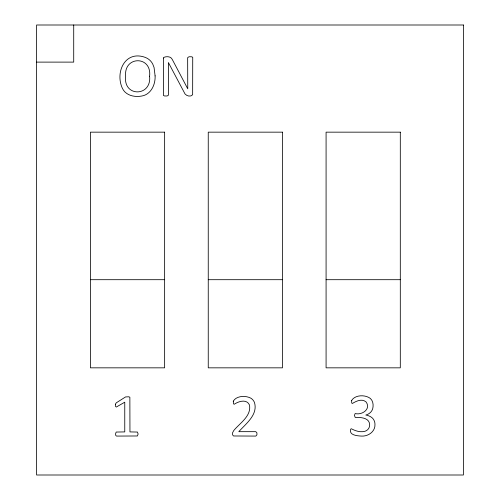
<?xml version="1.0" encoding="UTF-8"?>
<svg xmlns="http://www.w3.org/2000/svg" width="500" height="500" viewBox="0 0 500 500"><rect width="100%" height="100%" fill="white"/><g stroke="black" fill="none" stroke-linecap="round" stroke-linejoin="round"><path stroke-width="0.75" d="M36.6 62.112L73.713 62.112L73.713 25M90.412 279.694L164.638 279.694M208.25 279.694L282.475 279.694M326.081 279.694L400.306 279.694M351.594 400.575L351.763 403.088L352.413 403.462C356.369 401.006 361.887 398.413 366.031 401.894C371.356 408.975 362.006 415.419 355.156 413.537L354.431 415.425L355.231 417.431C360.569 417.25 369.544 417.65 369.656 424.812A6.481 6.481 0 0 1 364.944 431.281C360.225 432.575 355.475 430.938 351.312 428.744L350.694 429.162C348.656 435.256 357.287 435.825 361.231 436.081C368.031 436.613 375.387 431.688 374.969 424.331A8.819 8.819 0 0 0 372.406 418.05C370.525 416.369 368.281 415.469 365.819 415.031C368.994 414.25 371.644 412.025 372.675 408.881C373.569 405.337 373.244 401.131 370.425 398.506C365.331 394.481 354.969 394.7 351.594 400.575M233.287 401.169L233.494 403.762L234.163 404.275C238.619 401.319 246.581 398.7 249.462 404.956C251.644 415.988 239.769 423.162 233.775 430.525L232.581 432.756L232.638 434.931L233.512 435.975L255.85 436.081L256.919 434.812L256.919 432.894L255.819 431.669L238.812 431.669C245.863 423.725 258.056 414.8 254.519 402.644A8.931 8.931 0 0 0 250.837 398.175C245.637 395.344 236.412 395.706 233.287 401.169M115.412 404.25L115.444 406.269L116.287 407.056L124.763 402.194L124.763 431.912L116.169 432.05L115.519 434.025L115.862 435.631L116.606 436.081L137.431 435.975L138.112 434.025L137.475 432.05L129.956 431.912L129.863 397.225L128.744 396.788L125.544 396.938L116.244 402.856L115.412 404.25M155.1 75.875C155.544 84.612 150.944 94.706 141.444 96.088C134.406 97.344 125.825 95.481 122.475 88.5C114.769 72.213 125.225 49.737 145.556 57.512A13.65 13.65 0 0 1 152.744 64.094L154.056 67.463L155.1 75.875M149.606 76.237C151.781 96.919 123.006 97.25 125.65 76.181C123.637 55.731 152.012 55.462 149.606 76.237M163.487 57.987L163.444 95.494L164.638 95.975L167.156 95.975L168.512 95.087L168.388 62.556L184.025 92.062C184.931 95.562 190.188 97.613 192.65 94.756L192.725 57.269L191.513 56.756L189.013 56.756L187.656 57.663L187.75 88.806L172.537 59.962C171.344 56.413 166.981 56.131 164 57.3L163.487 57.987M463.4 25L36.6 25L36.6 475L463.4 475L463.4 25M164.638 132.162L90.412 132.162L90.412 367.837L164.638 367.837L164.638 132.162M282.475 132.162L208.25 132.162L208.25 367.837L282.475 367.837L282.475 132.162M400.306 132.162L326.081 132.162L326.081 367.837L400.306 367.837L400.306 132.162"/></g></svg>
